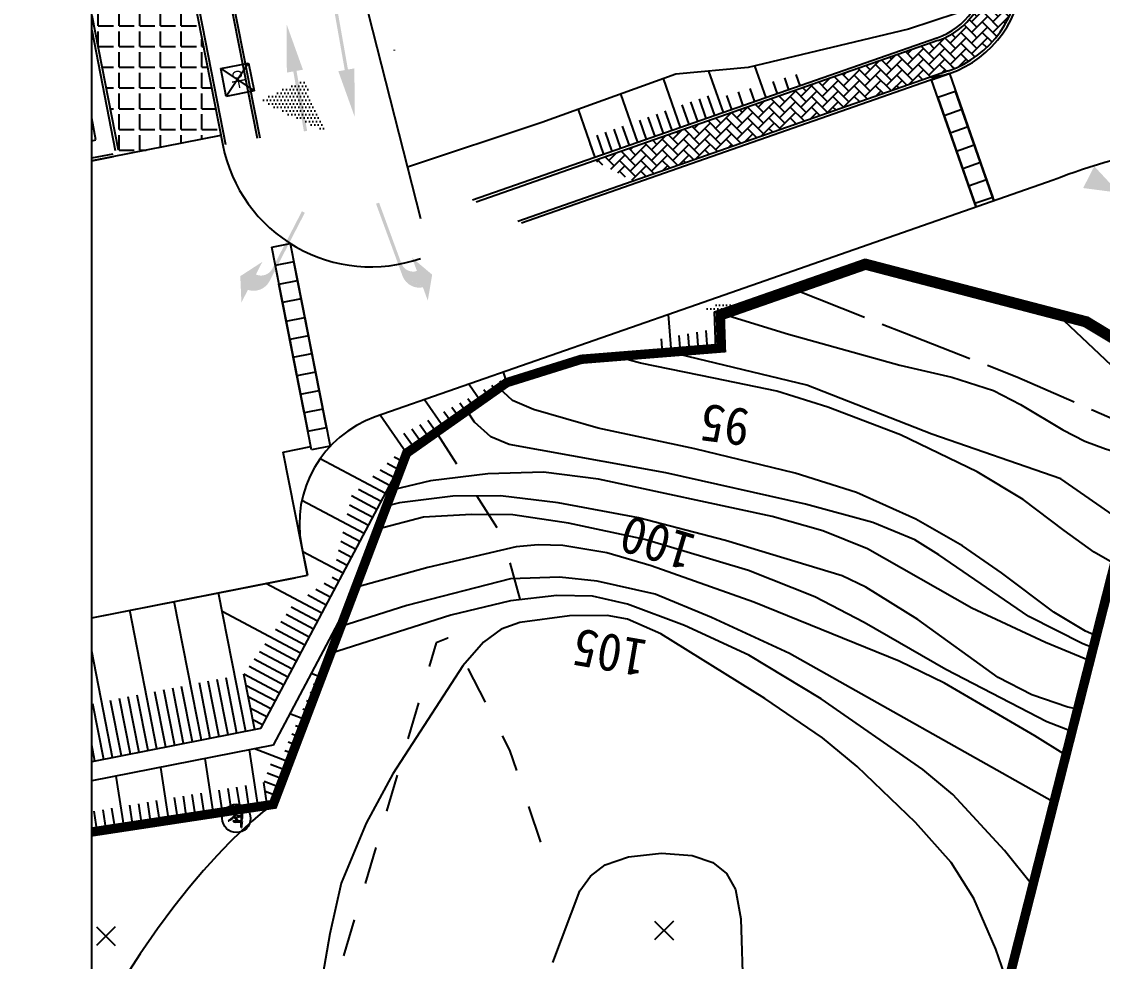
# Model space of a CAD drawing. Header units: inches. Extents: x 12 to 405, y 13 to 268.
# Drawn here: x 15.1 to 72.4, y 139.8 to 189.6 of the extents above; entities that cross this region are included whole.
import ezdxf
from ezdxf.enums import TextEntityAlignment as Align

# ---------------------------------------------------------------- set-up
doc = ezdxf.new("R2010")
doc.units = ezdxf.units.IN
doc.header["$MEASUREMENT"] = 0
for name, pattern in [('_DOTCENTER', [1.545, 1.03, -0.206, 0.103, -0.206]), ('AD0023', [6, 5, -1]), ('AZ071', [4, 2, -2]), ('CENTER', [2, 1.25, -0.25, 0.25, -0.25]), ('DZ001', [4, 3, -1]), ('H-DICHU00', [1.65, 1.1, -0.333333, -0.216667]), ('HIDDEN', [2, 1, -1]), ('PHANTOM2', [12.5, 10, -0.5, 0.5, -0.5, 0.5, -0.5])]:
    doc.linetypes.add(name, pattern=pattern)
for name, color, linetype in [('01-U형측구', 4, 'Continuous'), ('01-빗물받이', 7, 'Continuous'), ('3-노면표시', 7, 'Continuous'), ('_HAT', 6, 'Continuous'), ('AA-HAT', 9, 'Continuous'), ('AD0023', 1, 'AD0023'), ('AZ071', 7, 'AZ071'), ('AZ1201', 7, 'Continuous'), ('BA003', 5, 'Continuous'), ('CA0011', 7, 'Continuous'), ('CA002', 7, 'Continuous'), ('CAA001', 8, 'Continuous'), ('CAA002', 30, 'Continuous'), ('DZ001', 7, 'DZ001'), ('G', 3, 'Continuous'), ('SITE_20200109$0$AA-HACTH', 5, 'Continuous'), ('SITE_20200109$0$ELE7', 7, 'Continuous'), ('SITE_20200109$0$외형선_ISO_', 7, 'Continuous'), ('가구1', 5, 'Continuous'), ('계_우수', 5, 'Continuous'), ('계획법면', 4, 'Continuous'), ('사업부지', 7, 'Continuous'), ('상단', 10, 'Continuous')]:
    doc.layers.add(name, color=color, linetype=linetype)
doc.styles.add('HY견고딕', font='')
doc.styles.add('TEXT', font='txt.shx', dxfattribs={"width": 0.333333, "bigfont": 'KORsimple'})
doc.styles.get('HY견고딕').set_extended_font_data('DotumChe')
pattern_1 = [(0, (-176.62415, -16.31994), (0.09375019, 0.18750003), [0, -0.18750038])]

msp = doc.modelspace()

# ---------------------------------------------------------------- hatches: boundary and pattern name
at = {"linetype": 'Continuous'}
msp.add_hatch(color=8, dxfattribs=at).paths.add_polyline_path([(73.299, 180.524), (71.408, 180.77), (72, 181.925)])
at = {"layer": '3-노면표시', "linetype": 'Continuous'}
for points in [[(31.685, 190.208), (32.249, 187.026), (31.908, 186.966), (32.777, 184.542), (32.76, 187.117), (32.419, 187.057), (31.855, 190.238)], [(30.083, 183.774), (29.519, 186.955), (29.178, 186.895), (29.161, 189.47), (30.031, 187.046), (29.69, 186.986), (30.254, 183.804)]]:
    msp.add_hatch(color=8, dxfattribs=at).paths.add_polyline_path(points)
at = {"layer": '_HAT'}
h = msp.add_hatch(dxfattribs=at)
h.set_pattern_fill('AR-HBONE', color=8, scale=100, style=0)
h.set_pattern_definition([(44.99995, (-176.62415, -16.31994), (0, 0.5656855), [1.2000013, -0.4000004]), (135.00005, (-176.3413, -16.0371), (1e-16, 0.5656855), [1.2000013, -0.4000004])])
edge = h.paths.add_edge_path()
edge.add_line((45.491, 182.224), (63.706, 188.588))
edge.add_ellipse((62.404, 192.317), major_axis=(-3.95, 0.004), ratio=0.999998, start_angle=109.32073, end_angle=179.98352)
edge.add_line((66.354, 192.311), (66.355, 193.732))
edge.add_line((66.355, 193.732), (68.055, 193.73))
edge.add_line((68.055, 193.73), (68.054, 192.309))
edge.add_ellipse((62.404, 192.317), major_axis=(5.65, 0.005), ratio=0.999998, start_angle=289.20342, end_angle=359.86622, ccw=False)
edge.add_line((64.267, 186.983), (47.543, 181.14))
edge.add_line((47.543, 181.14), (45.491, 182.224))
h = msp.add_hatch(dxfattribs=at)
h.set_pattern_fill('DOTS', color=8, scale=3000, style=0)
h.set_pattern_definition(pattern_1)
h.paths.add_polyline_path([(31.243, 183.748), (27.701, 185.4), (30.097, 186.53), (30.327, 185.908)])
h = msp.add_hatch(color=8, dxfattribs=at)
edge = h.paths.add_edge_path()
edge.add_ellipse((36.21, 176.446), major_axis=(0.96, 0.001), ratio=0.999998, start_angle=201.60274, end_angle=281.02522, ccw=False)
edge.add_line((35.318, 176.092), (33.906, 179.938))
edge.add_line((33.906, 179.938), (34.068, 179.997))
edge.add_line((34.068, 179.997), (35.241, 176.802))
edge.add_ellipse((35.874, 177.004), major_axis=(-0.664, 0.001), ratio=0.999998, start_angle=17.72801, end_angle=107.73807)
edge.add_line((36.076, 176.371), (35.976, 176.642))
edge.add_line((35.976, 176.642), (35.817, 177.075))
edge.add_line((35.817, 177.075), (36.885, 176.176))
edge.add_line((36.885, 176.176), (36.652, 174.8))
edge.add_line((36.652, 174.8), (36.394, 175.504))
h = msp.add_hatch(color=8, dxfattribs=at)
edge = h.paths.add_edge_path()
edge.add_ellipse((27.813, 176.792), major_axis=(0.664, 0.002), ratio=0.999998, start_angle=245.03205, end_angle=335.04212)
edge.add_line((28.416, 176.514), (29.976, 179.539))
edge.add_line((29.976, 179.539), (30.13, 179.46))
edge.add_line((30.13, 179.46), (28.252, 175.819))
edge.add_ellipse((27.411, 176.281), major_axis=(-0.96, 0.001), ratio=0.999998, start_angle=71.87072, end_angle=151.29321, ccw=False)
edge.add_line((27.111, 175.369), (26.768, 174.703))
edge.add_line((26.768, 174.703), (26.708, 176.097))
edge.add_line((26.708, 176.097), (27.878, 176.856))
edge.add_line((27.878, 176.856), (27.667, 176.446))
edge.add_line((27.667, 176.446), (27.535, 176.19))
h = msp.add_hatch(dxfattribs=at)
h.set_pattern_fill('DOTS', color=8, scale=3000, style=0)
h.set_pattern_definition(pattern_1)
h.paths.add_polyline_path([(52.167, 173.992), (51.239, 174.425), (52.167, 174.648)])
h = msp.add_hatch(dxfattribs=at)
h.set_pattern_fill('DOTS', color=8, scale=3000, style=0)
h.set_pattern_definition(pattern_1)
h.paths.add_polyline_path([(52.167, 173.992), (52.167, 174.648), (52.355, 174.693), (53.274, 174.379)])
at = {"layer": 'SITE_20200109$0$AA-HACTH'}
h = msp.add_hatch(dxfattribs=at)
h.set_pattern_fill('ANGLE', color=8, scale=4000, style=0)
h.set_pattern_definition([(0, (-176.6241, -16.3199), (0, 1.1), [0.8000016, -0.3000006]), (90, (-176.6241, -16.3199), (-1.1000022, 1e-16), [0.8, -0.3])])
h.paths.add_polyline_path([(18.827, 209.347), (18.827, 189.916), (20.226, 182.794), (20.228, 182.786), (20.229, 182.779), (20.23, 182.772), (20.23, 182.764), (20.231, 182.757), (20.232, 182.75), (20.232, 182.742), (20.232, 182.735), (20.232, 182.728), (20.231, 182.72), (20.231, 182.713), (20.23, 182.706), (20.23, 182.698), (20.228, 182.691), (20.227, 182.684), (20.226, 182.676), (20.224, 182.669), (20.223, 182.662), (20.221, 182.655), (20.219, 182.648), (20.216, 182.641), (20.214, 182.634), (20.211, 182.627), (20.209, 182.62), (20.206, 182.613), (20.203, 182.607), (20.2, 182.6), (20.196, 182.594), (20.193, 182.587), (20.189, 182.581), (20.185, 182.575), (20.181, 182.568), (20.177, 182.562), (20.172, 182.556), (20.168, 182.551), (20.163, 182.545), (20.159, 182.539), (20.154, 182.534), (20.149, 182.528), (20.143, 182.523), (20.138, 182.518), (20.133, 182.513), (20.127, 182.508), (20.122, 182.503), (20.116, 182.499), (20.11, 182.494), (20.104, 182.49), (20.098, 182.486), (20.092, 182.482), (20.085, 182.478), (20.079, 182.474), (20.073, 182.471), (20.066, 182.467), (20.059, 182.464), (20.053, 182.461), (20.046, 182.458), (20.039, 182.456), (20.032, 182.453), (20.025, 182.451), (20.018, 182.448), (20.011, 182.446), (20.004, 182.445), (19.997, 182.443), (19.99, 182.441), (25.681, 183.56), (20.633, 209.247), (20.631, 209.257), (20.629, 209.267), (20.626, 209.277), (20.623, 209.287), (20.62, 209.296), (20.617, 209.306), (20.614, 209.315), (20.61, 209.325), (20.606, 209.334), (20.602, 209.344), (20.598, 209.353), (20.594, 209.362), (20.589, 209.371), (20.584, 209.38), (20.579, 209.389), (20.574, 209.397), (20.569, 209.406), (20.563, 209.414), (20.557, 209.422), (20.551, 209.431), (20.545, 209.439), (20.539, 209.446), (20.532, 209.454), (20.526, 209.462), (20.519, 209.469), (20.512, 209.477), (20.505, 209.484), (20.497, 209.491), (20.49, 209.497), (20.482, 209.504), (20.474, 209.51), (20.466, 209.517), (20.458, 209.523), (20.45, 209.529), (20.442, 209.534), (20.433, 209.54), (20.425, 209.545), (20.416, 209.55), (20.407, 209.555), (20.398, 209.56), (20.389, 209.565), (20.38, 209.569), (20.371, 209.573), (20.362, 209.577), (20.352, 209.581), (20.343, 209.584), (20.333, 209.588), (20.324, 209.591), (20.314, 209.594), (20.304, 209.596), (20.294, 209.599), (20.284, 209.601), (20.274, 209.603), (20.264, 209.605), (20.254, 209.606), (20.244, 209.607), (20.234, 209.609), (20.224, 209.609), (20.214, 209.61), (20.204, 209.61), (20.194, 209.611), (20.184, 209.611), (20.174, 209.61), (20.164, 209.61)])
h.paths.add_polyline_path([(15.139, 208.579), (15.134, 208.587), (15.129, 208.594), (15.13, 208.592), (15.132, 208.59), (15.133, 208.588), (15.135, 208.586), (15.136, 208.584), (15.137, 208.581)])
h.paths.add_polyline_path([(15.175, 208.498), (15.172, 208.506), (15.173, 208.504), (15.173, 208.501), (15.174, 208.499), (15.175, 208.496), (15.175, 208.494), (15.176, 208.492), (15.176, 208.489)])
h.paths.add_polyline_path([(15.169, 208.516), (15.166, 208.525), (15.167, 208.522), (15.167, 208.52), (15.168, 208.518), (15.169, 208.515), (15.17, 208.513), (15.171, 208.511), (15.171, 208.508)])
h.paths.add_polyline_path([(15.128, 208.596), (15.123, 208.603), (15.117, 208.609), (15.119, 208.607), (15.12, 208.605), (15.122, 208.604), (15.123, 208.602), (15.125, 208.6), (15.126, 208.598)])
h.paths.add_polyline_path([(15.148, 208.562), (15.144, 208.57), (15.14, 208.577), (15.141, 208.575), (15.142, 208.573), (15.144, 208.571), (15.145, 208.569), (15.146, 208.567), (15.147, 208.565)])
h.paths.add_polyline_path([(15.178, 208.483), (15.177, 208.487), (15.178, 208.485), (15.178, 208.482), (15.179, 208.48), (15.179, 208.477)])
h.paths.add_polyline_path([(15.162, 208.535), (15.158, 208.543), (15.159, 208.54), (15.16, 208.538), (15.161, 208.536), (15.162, 208.534), (15.163, 208.531), (15.164, 208.529), (15.165, 208.527)])
h.paths.add_polyline_path([(15.116, 208.611), (15.111, 208.617), (15.111, 208.617), (15.112, 208.615), (15.114, 208.613)])
h.paths.add_polyline_path([(15.154, 208.553), (15.15, 208.56), (15.151, 208.558), (15.152, 208.556), (15.153, 208.554), (15.154, 208.552), (15.155, 208.549), (15.156, 208.547), (15.157, 208.545)])
at = {"layer": '사업부지', "linetype": 'Continuous', "ltscale": 10}
h = msp.add_hatch(dxfattribs=at)
h.set_pattern_fill('AR-HBONE', color=8, scale=0.1, style=0)
h.set_pattern_definition([(45, (-274192.92697, -385499.39077), (0, 0.56568542495), [1.2, -0.4]), (135, (-274192.64412, -385499.10793), (0, 0.56568542495), [1.2, -0.4])])
edge = h.paths.add_edge_path()
edge.add_line((44.708, 25.281), (46.369, 25.281))
edge.add_line((46.369, 25.281), (48.551, 29.871))
edge.add_line((48.551, 29.871), (51.072, 35.174))
edge.add_line((51.072, 35.174), (51.724, 36.545))
edge.add_arc((1.148, 60.589), 56, 334.57307, 345.7319)
edge.add_line((55.421, 46.788), (66.649, 90.94))
edge.add_arc((148.058, 70.237), 84, 155.13639, 165.7319, ccw=False)
edge.add_line((71.844, 105.556), (74.805, 111.947))
edge.add_arc((-15.926, 153.993), 100, 335.13639, 344.7265)
edge.add_line((80.542, 127.65), (93.546, 175.271))
edge.add_arc((42.659, 189.167), 52.75, 344.7265, 345.45166)
edge.add_arc((87.91, 177.424), 6, 345.45166, 90.00003)
edge.add_line((87.91, 183.424), (82.909, 183.424))
edge.add_arc((84.409, 183.424), 1.5, 180.00003, 270.00003)
edge.add_line((84.409, 181.924), (87.91, 181.924))
edge.add_arc((87.91, 177.424), 4.5, 345.45166, 90.00003, ccw=False)
edge.add_arc((42.659, 189.167), 51.25, 344.7265, 345.45166, ccw=False)
edge.add_line((92.099, 175.666), (79.095, 128.045))
edge.add_arc((-15.926, 153.993), 98.5, 335.13639, 344.7265, ccw=False)
edge.add_line((73.444, 112.577), (70.483, 106.186))
edge.add_arc((148.058, 70.237), 85.5, 155.13639, 165.7319)
edge.add_line((65.195, 91.309), (53.967, 47.157))
edge.add_arc((1.148, 60.589), 54.5, 334.57307, 345.7319, ccw=False)
edge.add_line((50.369, 37.189), (49.717, 35.818))
edge.add_line((49.717, 35.818), (47.196, 30.515))
edge.add_line((47.196, 30.515), (44.708, 25.281))

# ---------------------------------------------------------------- linework, layer by layer
at = {"color": 8}
for p, q in [((18.827, 228.812, -109.407), (27.743, 183.437, -109.407)), ((18.827, 228.034, -109.407), (27.596, 183.408, -109.407)), ((20.634, 209.243, -109.407), (25.781, 183.052, -109.407)), ((20.781, 209.272, -109.407), (25.928, 183.081, -109.407)), ((28.594, 209.192, -109.407), (36.27, 179.161, -109.407)), ((25.681, 183.56, -109.407), (18.827, 182.213, -109.407)), ((50.901, 174.58, -109.407), (33.864, 168.628, -109.407)), ((29.956, 161.807, -109.407), (30.265, 160.231, -109.407)), ((18.827, 157.983, -109.407), (30.265, 160.231, -109.407))]:
    msp.add_line(p, q, dxfattribs=at)
at = {"color": 8, "linetype": 'Continuous', "ltscale": 10}
for p, q in [((63.657, 188.729, -109.407), (39.018, 180.121, -109.407)), ((63.706, 188.588, -109.407), (39.213, 180.03, -109.407)), ((64.267, 186.983, -109.407), (41.421, 179.001, -109.407)), ((64.317, 186.841, -109.407), (41.616, 178.91, -109.407)), ((69.813, 181.188, -109.407), (50.901, 174.58, -109.407))]:
    msp.add_line(p, q, dxfattribs=at)
at = {"color": 8, "linetype": 'Continuous'}
for p, q in [((51.86, 174.202, -109.407), (59.856, 176.996, -109.407)), ((52.167, 173.992, -109.407), (59.869, 176.683, -109.407)), ((59.856, 176.996, -109.407), (71.64, 173.916, -109.407)), ((59.869, 176.683, -109.407), (71.522, 173.637, -109.407)), ((51.925, 172.26, -109.407), (51.86, 174.202, -109.407)), ((52.224, 172.284, -109.407), (52.167, 173.992, -109.407)), ((71.64, 173.916, -109.407), (82.609, 167.308, -109.407)), ((71.522, 173.637, -109.407), (82.909, 166.777, -109.407)), ((44.793, 171.688, -109.407), (52.224, 172.284, -109.407)), ((40.842, 170.451, -109.407), (44.793, 171.688, -109.407)), ((35.53, 166.712, -109.407), (40.842, 170.451, -109.407)), ((35.53, 166.712, -109.407), (27.785, 152.103, -109.407)), ((28.456, 148.079, -109.407), (35.53, 166.712, -109.407)), ((32.675, 159.191, -109.407), (28.445, 151.213, -109.407)), ((27.785, 152.103, -109.407), (18.827, 150.343, -109.407)), ((28.445, 151.213, -109.407), (18.827, 149.323, -109.407)), ((18.827, 146.615, -109.407), (28.456, 148.079, -109.407))]:
    msp.add_line(p, q, dxfattribs=at)
msp.add_lwpolyline([(18.827, 268.011), (281.15, 268.011), (281.15, 25.281), (18.827, 25.281)], close=True)
msp.add_lwpolyline([(18.827, 268.011), (281.15, 268.011), (281.15, 25.281), (18.827, 25.281)], close=True)
at = {"color": 8, "linetype": 'Continuous', "ltscale": 10}
for centre, major_axis, start_param, end_param in [((62.404, 192.317, -109.407), (3.8, 0.006), -1.236216, -0.002918), ((62.404, 192.317, -109.407), (-3.95, 0.004), 1.908007, 3.141305), ((62.404, 192.317, -109.407), (5.65, 0.005), -1.235633, -0.002335), ((62.404, 192.317, -109.407), (-5.8, 0.004), 1.907692, 3.14099), ((82.018, 149.878, -109.407), (-33.605, 0.001), 4.689415, 5.0841)]:
    msp.add_ellipse(centre, major_axis=major_axis, ratio=0.999998, start_param=start_param, end_param=end_param, dxfattribs=at)
at = {"color": 8, "ltscale": 10}
msp.add_ellipse((33.631, 184.594, -109.407), major_axis=(8, 0.001), ratio=0.999998, start_param=3.335542, end_param=5.048426, dxfattribs=at)
at = {"color": 8}
msp.add_ellipse((35.843, 162.964, -109.407), major_axis=(-6, 0.001), ratio=0.999998, start_param=-1.234459, end_param=0.19425, dxfattribs=at)
at = {"layer": '01-U형측구', "color": 8, "linetype": 'H-DICHU00', "ltscale": 10}
for p, q in [((28.981, 166.768, -110.029), (30.452, 167.057, -110.029)), ((30.265, 160.231, -110.029), (28.981, 166.768, -110.029)), ((18.827, 157.983, -110.029), (30.265, 160.231, -110.029))]:
    msp.add_line(p, q, dxfattribs=at)
at = {"layer": '01-빗물받이', "color": 8, "linetype": 'Continuous'}
msp.add_line((63.336, 186.643, -109.407), (64.317, 186.836, -109.407), dxfattribs=at)
at = {"layer": '01-빗물받이', "color": 8, "ltscale": 2}
for p, q in [((63.372, 186.511, -110.029), (64.317, 186.841, -110.029)), ((65.731, 179.761, -110.029), (63.372, 186.511, -110.029)), ((64.317, 186.841, -110.029), (66.675, 180.091, -110.029)), ((64.646, 185.897, -109.407), (63.702, 185.567, -109.407)), ((66.675, 180.091, -109.407), (64.646, 185.897, -109.407)), ((63.702, 185.567, -109.407), (65.731, 179.761, -109.407)), ((64.032, 184.623, -109.407), (64.976, 184.953, -109.407)), ((65.731, 179.761, -109.407), (64.032, 184.623, -109.407)), ((64.976, 184.953, -109.407), (66.675, 180.091, -109.407)), ((65.306, 184.009, -109.407), (64.362, 183.679, -109.407)), ((66.675, 180.091, -109.407), (65.306, 184.009, -109.407)), ((64.362, 183.679, -109.407), (65.731, 179.761, -109.407)), ((64.692, 182.735, -109.407), (65.636, 183.065, -109.407)), ((65.636, 183.065, -109.407), (66.61, 180.278, -109.407)), ((65.665, 179.948, -109.407), (64.692, 182.735, -109.407)), ((65.966, 182.121, -109.407), (65.022, 181.791, -109.407)), ((65.022, 181.791, -109.407), (65.336, 180.892, -109.407)), ((66.28, 181.222, -109.407), (65.966, 182.121, -109.407)), ((65.336, 180.892, -109.407), (66.28, 181.222, -109.407)), ((66.61, 180.278, -109.407), (65.665, 179.948, -109.407)), ((28.373, 177.64, -110.029), (29.354, 177.833, -110.029)), ((29.354, 177.833, -110.029), (31.466, 167.087, -110.029)), ((30.485, 166.894, -110.029), (28.373, 177.64, -110.029)), ((29.547, 176.852, -109.407), (28.566, 176.659, -109.407)), ((28.566, 176.659, -109.407), (30.292, 167.875, -109.407)), ((31.273, 168.068, -109.407), (29.547, 176.852, -109.407)), ((28.758, 175.678, -109.407), (29.74, 175.871, -109.407)), ((30.099, 168.856, -109.407), (28.758, 175.678, -109.407)), ((29.74, 175.871, -109.407), (31.08, 169.049, -109.407)), ((29.932, 174.89, -109.407), (28.951, 174.697, -109.407)), ((30.887, 170.031, -109.407), (29.932, 174.89, -109.407)), ((28.951, 174.697, -109.407), (29.906, 169.838, -109.407)), ((29.144, 173.716, -109.407), (30.125, 173.908, -109.407)), ((29.713, 170.819, -109.407), (29.144, 173.716, -109.407)), ((30.125, 173.908, -109.407), (30.694, 171.012, -109.407)), ((30.318, 172.927, -109.407), (29.337, 172.734, -109.407)), ((29.337, 172.734, -109.407), (29.52, 171.8, -109.407)), ((30.502, 171.993, -109.407), (30.318, 172.927, -109.407)), ((29.52, 171.8, -109.407), (30.502, 171.993, -109.407)), ((30.694, 171.012, -109.407), (29.713, 170.819, -109.407)), ((29.906, 169.838, -109.407), (30.887, 170.031, -109.407)), ((31.08, 169.049, -109.407), (30.099, 168.856, -109.407)), ((30.292, 167.875, -109.407), (31.273, 168.068, -109.407)), ((31.466, 167.087, -110.029), (30.485, 166.894, -110.029))]:
    msp.add_line(p, q, dxfattribs=at)
at = {"layer": 'AA-HAT', "color": 8}
for p, q in [((19.051, 183.327, -109.407), (18.827, 184.47, -109.407)), ((18.827, 183.283, -109.407), (19.051, 183.327, -109.407))]:
    msp.add_line(p, q, dxfattribs=at)
at = {"layer": 'AD0023', "color": 8, "elevation": -23.504, "flags": 128}
msp.add_lwpolyline([(76.462, 167.078), (73.194, 168.421), (67.898, 170.746), (61.94, 173.066), (56.115, 175.371)], dxfattribs=at)
at = {"layer": 'AZ071', "color": 8, "flags": 128}
for points, elevation in [([(41.557, 158.97), (40.629, 162.295), (37.183, 167.699), (36.645, 167.497)], -23.504), ([(42.652, 146.082), (40.999, 150.956), (38.073, 156.715), (37.714, 156.905), (37.089, 156.652), (35.305, 150.559), (28.657, 128.152), (21.203, 94.1), (18.827, 87.684)], 106.097)]:
    msp.add_lwpolyline(points, dxfattribs=dict(at, elevation=elevation))
at = {"layer": 'AZ1201', "color": 8}
for p, q in [((26.134, 147.65, 106.097), (26.121, 147.646, 106.097)), ((26.121, 147.646, 106.097), (26.124, 147.63, 106.097)), ((26.124, 147.63, 106.097), (26.134, 147.623, 106.097)), ((26.194, 147.636, 106.097), (26.134, 147.65, 106.097)), ((26.134, 147.623, 106.097), (26.214, 147.59, 106.097)), ((26.177, 147.256, 106.097), (26.314, 147.353, 106.097)), ((26.307, 147.396, 106.097), (26.181, 147.29, 106.097)), ((26.297, 147.636, 106.097), (26.194, 147.636, 106.097)), ((26.214, 147.59, 106.097), (26.314, 147.606, 106.097)), ((26.444, 147.64, 106.097), (26.297, 147.636, 106.097)), ((26.384, 147.476, 106.097), (26.307, 147.396, 106.097)), ((26.314, 147.606, 106.097), (26.464, 147.61, 106.097)), ((26.314, 147.353, 106.097), (26.374, 147.406, 106.097)), ((26.374, 147.406, 106.097), (26.384, 147.406, 106.097)), ((26.464, 147.603, 106.097), (26.384, 147.476, 106.097)), ((26.384, 147.406, 106.097), (26.404, 147.386, 106.097)), ((26.401, 147.43, 106.097), (26.481, 147.516, 106.097)), ((26.401, 147.42, 106.097), (26.401, 147.43, 106.097)), ((26.441, 147.383, 106.097), (26.401, 147.42, 106.097)), ((26.404, 147.386, 106.097), (26.531, 147.243, 106.097)), ((26.514, 147.343, 106.097), (26.441, 147.383, 106.097)), ((26.467, 147.643, 106.097), (26.444, 147.64, 106.097)), ((26.464, 147.61, 106.097), (26.464, 147.603, 106.097)), ((26.477, 147.653, 106.097), (26.467, 147.643, 106.097)), ((26.497, 147.653, 106.097), (26.477, 147.653, 106.097)), ((26.481, 147.516, 106.097), (26.524, 147.593, 106.097)), ((26.537, 147.636, 106.097), (26.497, 147.653, 106.097)), ((26.541, 147.316, 106.097), (26.514, 147.343, 106.097)), ((26.754, 147.463, 106.097), (26.521, 147.463, 106.097)), ((26.521, 147.463, 106.097), (26.521, 147.45, 106.097)), ((26.521, 147.45, 106.097), (26.587, 147.413, 106.097)), ((26.524, 147.593, 106.097), (26.554, 147.616, 106.097)), ((26.554, 147.626, 106.097), (26.537, 147.636, 106.097)), ((26.564, 147.273, 106.097), (26.541, 147.316, 106.097)), ((26.554, 147.616, 106.097), (26.554, 147.626, 106.097)), ((26.587, 147.413, 106.097), (26.617, 147.413, 106.097)), ((26.617, 147.413, 106.097), (26.654, 147.426, 106.097)), ((26.644, 147.793, 106.097), (26.637, 147.78, 106.097)), ((26.637, 147.78, 106.097), (26.711, 147.743, 106.097)), ((26.661, 147.796, 106.097), (26.644, 147.793, 106.097)), ((26.654, 147.426, 106.097), (26.754, 147.433, 106.097)), ((26.791, 147.77, 106.097), (26.661, 147.796, 106.097)), ((26.711, 147.743, 106.097), (26.751, 147.706, 106.097)), ((26.751, 147.706, 106.097), (26.754, 147.463, 106.097)), ((26.754, 147.433, 106.097), (26.754, 147.28, 106.097)), ((26.827, 147.746, 106.097), (26.791, 147.77, 106.097)), ((26.811, 147.306, 106.097), (26.817, 147.363, 106.097)), ((26.817, 147.593, 106.097), (26.827, 147.746, 106.097)), ((26.817, 147.363, 106.097), (26.817, 147.593, 106.097)), ((26.067, 147.216, 106.097), (26.061, 147.203, 106.097)), ((26.061, 147.203, 106.097), (26.094, 147.21, 106.097)), ((26.181, 147.29, 106.097), (26.067, 147.216, 106.097)), ((26.094, 147.21, 106.097), (26.177, 147.256, 106.097)), ((26.321, 147.196, 106.097), (26.317, 147.183, 106.097)), ((26.317, 147.183, 106.097), (26.367, 147.153, 106.097)), ((26.397, 147.186, 106.097), (26.321, 147.196, 106.097)), ((26.367, 147.153, 106.097), (26.437, 147.13, 106.097)), ((26.574, 147.186, 106.097), (26.397, 147.186, 106.097)), ((26.437, 147.13, 106.097), (26.507, 147.15, 106.097)), ((26.507, 147.15, 106.097), (26.744, 147.163, 106.097)), ((26.531, 147.243, 106.097), (26.554, 147.243, 106.097)), ((26.554, 147.243, 106.097), (26.561, 147.25, 106.097)), ((26.561, 147.25, 106.097), (26.564, 147.273, 106.097)), ((26.687, 147.19, 106.097), (26.574, 147.186, 106.097)), ((26.734, 147.2, 106.097), (26.687, 147.19, 106.097)), ((26.801, 147.2, 106.097), (26.734, 147.2, 106.097)), ((26.744, 147.163, 106.097), (26.744, 146.913, 106.097)), ((26.744, 146.913, 106.097), (26.751, 146.863, 106.097)), ((26.751, 146.863, 106.097), (26.757, 146.85, 106.097)), ((26.754, 147.28, 106.097), (26.764, 147.24, 106.097)), ((26.757, 146.85, 106.097), (26.774, 146.846, 106.097)), ((26.764, 147.24, 106.097), (26.781, 147.24, 106.097)), ((26.774, 146.846, 106.097), (26.794, 146.9, 106.097)), ((26.781, 147.24, 106.097), (26.811, 147.306, 106.097)), ((26.794, 146.9, 106.097), (26.811, 147.143, 106.097)), ((26.824, 147.186, 106.097), (26.801, 147.2, 106.097)), ((26.811, 147.143, 106.097), (26.824, 147.186, 106.097))]:
    msp.add_line(p, q, dxfattribs=at)
msp.add_circle((26.505, 147.335, 106.097), 0.75, dxfattribs=at)
at = {"layer": 'BA003', "color": 8, "elevation": -23.504, "flags": 128}
msp.add_lwpolyline([(73.617, 162.971), (73.412, 163.139), (70.232, 165.339), (63.376, 167.721), (56.751, 170.309), (49.481, 172.064)], dxfattribs=at)
at = {"layer": 'CA002', "color": 8}
for points, elevation in [([(19.08, 141.594), (20.08, 140.594)], 209.264), ([(20.08, 141.594), (19.08, 140.594)], 209.264), ([(48.679, 141.889), (49.679, 140.889)], -23.504), ([(49.679, 141.889), (48.679, 140.889)], -23.504)]:
    msp.add_lwpolyline(points, dxfattribs=dict(at, elevation=elevation))
at = {"layer": 'CAA001', "color": 8, "elevation": -23.504, "flags": 128}
msp.add_lwpolyline([(70.814, 151.948), (69.483, 152.464), (64.132, 155.237), (59.798, 157.731), (57.174, 159.086), (53.66, 160.48), (48.166, 162.125), (44.122, 162.989), (41.165, 163.435), (38.962, 163.463), (36.416, 163.323), (33.999, 162.68)], dxfattribs=at)
at = {"layer": 'CAA002', "color": 8, "flags": 128}
for points, elevation in [([(62.042, 176.115), (60.483, 176.368), (59.742, 176.639)], -23.504), ([(52.383, 174.067), (55.79, 173.019), (61.679, 171.369), (64.444, 170.737), (66.647, 170.034), (68.077, 169.284), (70.325, 167.952), (71.496, 167.346), (72.595, 166.938), (74.402, 166.383), (74.48, 166.362)], -23.504), ([(82.909, 166.699), (82.162, 166.815), (79.776, 167.543), (77.144, 168.597), (74.95, 169.79), (73.214, 171.077), (70.095, 174.01)], -23.504), ([(73.073, 160.833), (71.984, 161.455), (70.397, 162.615), (68.23, 164.253), (65.789, 165.72), (61.722, 167.688), (57.865, 169.155), (55.168, 169.991), (51.816, 170.692), (47.938, 171.478), (46.637, 171.836)], -23.504), ([(72.105, 157.025), (71.538, 157.271), (69.852, 158.278), (67.085, 160.367), (65.009, 161.792), (62.533, 163.217), (59.396, 164.62), (56.129, 165.651), (50.816, 166.933), (45.692, 168.037), (42.258, 169.03), (41.148, 169.495), (40.431, 170.162)], -23.504), ([(71.942, 156.383), (71.392, 156.598), (68.532, 158.049), (63.747, 161.314), (62.485, 162.118), (60.257, 163.034), (56.684, 164.008), (49.27, 165.669), (40.959, 167.169), (39.993, 167.569), (39.137, 168.347), (38.731, 168.965)], -23.504), ([(71.768, 155.701), (69.417, 156.664), (65.511, 158.491), (59.963, 161.632), (57.594, 162.598), (54.916, 163.341), (45.703, 165.338), (42.793, 165.707), (39.843, 165.608), (36.799, 165.235), (34.793, 164.772)], -23.504), ([(71.115, 153.133), (70.598, 153.229), (68.694, 153.897), (66.91, 154.819), (62.645, 157.881), (59.888, 159.6), (58.636, 160.2), (52.434, 162.077), (47.818, 163.276), (43.574, 164.08), (40.514, 164.443), (37.976, 164.424), (35.156, 164.071), (34.463, 163.903)], -23.504), ([(70.495, 150.693), (68.852, 151.722), (64.059, 154.517), (61.655, 155.675), (53.939, 158.801), (48.503, 160.739), (46.154, 161.427), (43.805, 161.812), (42.509, 161.852), (41.336, 161.742), (36.655, 160.647), (32.822, 159.58)], -23.504), ([(69.857, 148.184), (69.779, 148.238), (55.841, 156.085), (51.705, 157.986), (48.716, 159.223), (45.636, 159.918), (43.644, 160.129), (41.047, 160.038), (35.544, 158.629), (32.039, 157.518)], -23.504), ([(68.733, 143.764), (67.229, 145.642), (64.503, 148.611), (62.906, 149.924), (57.509, 153.675), (53.682, 155.989), (50.274, 157.571), (47.25, 158.694), (45.386, 159.117), (43.492, 159.154), (41.045, 158.873), (37.869, 158.114), (31.495, 156.084)], -23.504), ([(67.409, 138.558), (66.779, 140.402), (65.604, 143.09), (64.408, 144.994), (62.515, 147.114), (59.424, 150.089), (57.587, 151.616), (54.523, 153.703), (49.01, 157.133), (47.24, 157.907), (46.166, 158.1), (44.175, 158.081), (41.534, 157.734), (40.544, 157.37), (39.599, 156.679), (38.502, 155.429), (34.799, 149.698), (33.377, 147.08), (32.061, 143.903), (31.454, 141.22), (30.392, 135.093)], 210.097), ([(43.289, 139.691), (44.717, 143.489), (45.275, 144.276), (46.059, 144.873), (47.289, 145.302), (49.043, 145.5), (50.676, 145.362), (51.773, 144.991), (52.502, 144.406), (52.973, 143.565), (53.246, 142.01), (53.379, 138.019)], 215.097)]:
    msp.add_lwpolyline(points, dxfattribs=dict(at, elevation=elevation))
at = {"layer": 'DZ001', "color": 8, "elevation": -23.504, "flags": 128}
msp.add_lwpolyline([(37.131, 167.839), (37.183, 167.699)], dxfattribs=at)
at = {"layer": 'G', "color": 8, "linetype": 'HIDDEN'}
for p, q in [((52.014, 174.097, -109.407), (59.863, 176.839, -109.407)), ((59.863, 176.839, -109.407), (71.581, 173.776, -109.407)), ((52.074, 172.279, -109.407), (52.014, 174.097, -109.407)), ((71.581, 173.776, -109.407), (82.759, 167.042, -109.407))]:
    msp.add_line(p, q, dxfattribs=at)
at = {"layer": 'SITE_20200109$0$ELE7', "color": 8}
for p, q in [((18.827, 189.916, -109.407), (20.226, 182.794, -109.407)), ((18.827, 189.138, -109.407), (20.079, 182.765, -109.407)), ((18.827, 182.366, -109.407), (19.961, 182.588, -109.407)), ((18.827, 182.213, -109.407), (19.99, 182.441, -109.407))]:
    msp.add_line(p, q, dxfattribs=at)
at = {"layer": 'SITE_20200109$0$외형선_ISO_', "color": 8}
for p, q in [((28.456, 148.079, -109.407), (27.909, 147.688, -109.407)), ((27.909, 147.688, -109.407), (27.355, 147.211, -109.407)), ((27.355, 147.211, -109.407), (26.767, 146.671, -109.407)), ((26.767, 146.671, -109.407), (26.142, 146.059, -109.407)), ((26.142, 146.059, -109.407), (25.474, 145.364, -109.407)), ((25.474, 145.364, -109.407), (24.762, 144.573, -109.407)), ((24.762, 144.573, -109.407), (24.002, 143.67, -109.407)), ((24.002, 143.67, -109.407), (23.191, 142.643, -109.407)), ((23.191, 142.643, -109.407), (22.325, 141.474, -109.407)), ((22.325, 141.474, -109.407), (21.402, 140.15, -109.407)), ((21.402, 140.15, -109.407), (20.419, 138.655, -109.407))]:
    msp.add_line(p, q, dxfattribs=at)
at = {"layer": '가구1', "color": 8, "linetype": 'CENTER', "ltscale": 3, "const_width": 0.5, "elevation": -109.407, "flags": 128}
msp.add_lwpolyline([(281.15, 34.498), (264.019, 30.086), (260.262, 28.532), (253.532, 35.292), (214.557, 31.324), (197.797, 41.115), (191.082, 48.602), (184.189, 53.988), (177.04, 57.095), (165.845, 59.608), (158.423, 62.601), (155.206, 63.857), (152.285, 65.028), (150.615, 74.87), (143.591, 81.933), (135.49, 88.424), (125.285, 99.136), (121.297, 106.338), (119.489, 109.603), (106.016, 123.766), (103.148, 131.073), (102.651, 143.586), (105.71, 155.461), (112.539, 166.198), (116.373, 173.53), (117.933, 181.379), (116.184, 187.172), (116.183, 194.039), (116.184, 224.678), (116.911, 225.947), (99.903, 230.315), (83.994, 234.483), (82.909, 235.208), (82.909, 166.775), (74.683, 167.162), (43.677, 45.237), (42.688, 43.156), (34.19, 25.281)], dxfattribs=at)
at = {"layer": '계_우수', "color": 8, "linetype": 'Continuous'}
for p, q in [((25.677, 187.106, -110.237), (27.148, 187.395, -110.237)), ((25.966, 185.634, -110.237), (25.677, 187.106, -110.237)), ((25.677, 187.106, -110.237), (27.438, 185.924, -110.237)), ((27.148, 187.395, -110.237), (25.966, 185.634, -110.237)), ((27.148, 187.395, -110.237), (27.438, 185.924, -110.237)), ((27.438, 185.924, -110.237), (25.966, 185.634, -110.237))]:
    msp.add_line(p, q, dxfattribs=at)
at = {"layer": '계획법면', "color": 8}
for p, q in [((52.328, 184.771, -109.407), (51.558, 186.974, -109.407)), ((54.593, 185.563, -109.407), (54.002, 187.254, -109.407)), ((50.062, 183.979, -109.407), (49.155, 186.576, -109.407)), ((55.197, 185.774, -109.407), (54.97, 186.425, -109.407)), ((55.802, 185.985, -109.407), (55.583, 186.611, -109.407)), ((56.406, 186.196, -109.407), (56.196, 186.798, -109.407)), ((47.796, 183.188, -109.407), (46.898, 185.76, -109.407)), ((53.385, 185.14, -109.407), (53.131, 185.867, -109.407)), ((53.989, 185.352, -109.407), (53.744, 186.053, -109.407)), ((50.515, 184.138, -109.407), (50.151, 185.178, -109.407)), ((50.968, 184.296, -109.407), (50.604, 185.339, -109.407)), ((51.421, 184.454, -109.407), (51.056, 185.499, -109.407)), ((51.874, 184.613, -109.407), (51.509, 185.659, -109.407)), ((52.781, 184.929, -109.407), (52.518, 185.681, -109.407)), ((45.531, 182.396, -109.407), (44.641, 184.944, -109.407)), ((49.156, 183.663, -109.407), (48.794, 184.698, -109.407)), ((49.609, 183.821, -109.407), (49.247, 184.858, -109.407)), ((47.343, 183.029, -109.407), (46.984, 184.056, -109.407)), ((48.249, 183.346, -109.407), (47.889, 184.377, -109.407)), ((48.702, 183.504, -109.407), (48.342, 184.537, -109.407)), ((45.984, 182.555, -109.407), (45.627, 183.575, -109.407)), ((46.437, 182.713, -109.407), (46.079, 183.736, -109.407)), ((46.89, 182.871, -109.407), (46.532, 183.896, -109.407)), ((45.531, 182.396, -109.407), (45.272, 183.135, -109.407)), ((49.579, 172.072, -109.407), (49.419, 174.062, -109.407)), ((51.014, 172.187, -109.407), (50.938, 173.134, -109.407)), ((51.493, 172.226, -109.407), (51.413, 173.222, -109.407)), ((49.1, 172.034, -109.407), (49.04, 172.78, -109.407)), ((50.057, 172.11, -109.407), (49.989, 172.957, -109.407)), ((50.536, 172.149, -109.407), (50.464, 173.045, -109.407)), ((40.839, 170.45, -109.407), (40.665, 171.004, -109.407)), ((39.455, 169.475, -109.407), (38.83, 170.363, -109.407)), ((40.24, 170.028, -109.407), (40.053, 170.294, -109.407)), ((40.633, 170.304, -109.407), (40.477, 170.525, -109.407)), ((39.848, 169.752, -109.407), (39.629, 170.062, -109.407)), ((37.493, 168.094, -109.407), (36.475, 169.54, -109.407)), ((38.278, 168.646, -109.407), (37.934, 169.135, -109.407)), ((38.67, 168.923, -109.407), (38.358, 169.367, -109.407)), ((39.063, 169.199, -109.407), (38.782, 169.599, -109.407)), ((35.531, 166.712, -109.407), (34.119, 168.717, -109.407)), ((37.886, 168.37, -109.407), (37.51, 168.904, -109.407)), ((36.316, 167.265, -109.407), (35.814, 167.977, -109.407)), ((36.708, 167.541, -109.407), (36.238, 168.209, -109.407)), ((37.101, 167.817, -109.407), (36.662, 168.441, -109.407)), ((35.923, 166.988, -109.407), (35.39, 167.746, -109.407)), ((30.943, 166.426, -109.407), (34.405, 164.59, -109.407)), ((34.875, 166.515, -109.407), (35.305, 166.287, -109.407)), ((34.118, 165.829, -109.407), (34.855, 165.439, -109.407)), ((34.497, 166.172, -109.407), (35.08, 165.863, -109.407)), ((33.74, 165.486, -109.407), (34.63, 165.014, -109.407)), ((32.984, 164.801, -109.407), (34.181, 164.166, -109.407)), ((29.976, 164.222, -109.407), (33.281, 162.47, -109.407)), ((32.492, 163.975, -109.407), (33.731, 163.318, -109.407)), ((32.606, 164.458, -109.407), (33.956, 163.742, -109.407)), ((32.379, 163.492, -109.407), (33.506, 162.894, -109.407)), ((32.152, 162.526, -109.407), (33.056, 162.046, -109.407)), ((32.038, 162.042, -109.407), (32.831, 161.622, -109.407)), ((32.157, 160.35, -109.407), (30.019, 161.483, -109.407)), ((31.811, 161.076, -109.407), (32.382, 160.774, -109.407)), ((31.924, 161.559, -109.407), (32.607, 161.198, -109.407)), ((31.932, 159.925, -109.407), (31.584, 160.11, -109.407)), ((31.033, 158.229, -109.407), (28.071, 159.8, -109.407)), ((31.482, 159.077, -109.407), (30.716, 159.484, -109.407)), ((31.707, 159.501, -109.407), (31.15, 159.797, -109.407)), ((24.645, 151.486, -109.407), (23.2, 158.842, -109.407)), ((27, 151.948, -109.407), (25.555, 159.305, -109.407)), ((31.258, 158.653, -109.407), (30.282, 159.171, -109.407)), ((32.545, 158.85, -109.407), (32.528, 158.856, -109.407)), ((22.29, 151.023, -109.407), (20.845, 158.38, -109.407)), ((29.909, 156.109, -109.407), (25.749, 158.314, -109.407)), ((30.808, 157.805, -109.407), (29.414, 158.544, -109.407)), ((32.375, 158.401, -109.407), (32.335, 158.416, -109.407)), ((30.358, 156.957, -109.407), (28.853, 157.755, -109.407)), ((30.583, 157.381, -109.407), (29.134, 158.149, -109.407)), ((32.204, 157.952, -109.407), (32.142, 157.976, -109.407)), ((30.133, 156.533, -109.407), (28.573, 157.36, -109.407)), ((31.864, 157.055, -109.407), (31.596, 157.157, -109.407)), ((32.034, 157.504, -109.407), (31.949, 157.536, -109.407)), ((29.684, 155.685, -109.407), (28.012, 156.571, -109.407)), ((31.693, 156.606, -109.407), (31.564, 156.655, -109.407)), ((19.935, 150.56, -109.407), (18.827, 156.201, -109.407)), ((29.459, 155.261, -109.407), (27.732, 156.176, -109.407)), ((31.523, 156.157, -109.407), (31.371, 156.215, -109.407)), ((29.009, 154.412, -109.407), (27.171, 155.387, -109.407)), ((29.234, 154.836, -109.407), (27.452, 155.781, -109.407)), ((31.182, 155.26, -109.407), (30.985, 155.335, -109.407)), ((31.353, 155.709, -109.407), (31.178, 155.775, -109.407)), ((26.529, 151.856, -109.407), (25.951, 154.799, -109.407)), ((27.471, 152.041, -109.407), (26.891, 154.992, -109.407)), ((28.784, 153.988, -109.407), (26.891, 154.992, -109.407)), ((31.012, 154.811, -109.407), (30.463, 155.02, -109.407)), ((23.703, 151.301, -109.407), (23.125, 154.243, -109.407)), ((24.174, 151.393, -109.407), (23.596, 154.336, -109.407)), ((25.116, 151.578, -109.407), (24.538, 154.521, -109.407)), ((25.587, 151.671, -109.407), (25.009, 154.613, -109.407)), ((26.058, 151.763, -109.407), (25.48, 154.706, -109.407)), ((28.559, 153.564, -109.407), (27.01, 154.386, -109.407)), ((30.841, 154.363, -109.407), (30.599, 154.454, -109.407)), ((20.877, 150.745, -109.407), (20.299, 153.688, -109.407)), ((21.348, 150.838, -109.407), (20.77, 153.781, -109.407)), ((21.819, 150.93, -109.407), (21.241, 153.873, -109.407)), ((22.761, 151.116, -109.407), (22.183, 154.058, -109.407)), ((23.232, 151.208, -109.407), (22.654, 154.151, -109.407)), ((28.335, 153.14, -109.407), (27.129, 153.779, -109.407)), ((30.671, 153.914, -109.407), (30.407, 154.014, -109.407)), ((19.464, 150.468, -109.407), (18.886, 153.41, -109.407)), ((20.406, 150.653, -109.407), (19.828, 153.595, -109.407)), ((28.11, 152.716, -109.407), (27.249, 153.173, -109.407)), ((30.33, 153.016, -109.407), (30.021, 153.134, -109.407)), ((30.501, 153.465, -109.407), (30.214, 153.574, -109.407)), ((27.885, 152.292, -109.407), (27.368, 152.566, -109.407)), ((30.16, 152.568, -109.407), (29.33, 152.883, -109.407)), ((29.989, 152.119, -109.407), (29.635, 152.253, -109.407)), ((29.649, 151.221, -109.407), (29.249, 151.373, -109.407)), ((29.819, 151.67, -109.407), (29.442, 151.813, -109.407)), ((18.993, 150.375, -109.407), (18.827, 151.222, -109.407)), ((27.66, 147.958, -109.407), (27.203, 150.969, -109.407)), ((29.308, 150.324, -109.407), (27.47, 151.022, -109.407)), ((29.478, 150.773, -109.407), (29.079, 150.924, -109.407)), ((25.288, 147.598, -109.407), (24.845, 150.506, -109.407)), ((29.138, 149.875, -109.407), (28.308, 150.19, -109.407)), ((22.915, 147.237, -109.407), (22.488, 150.043, -109.407)), ((28.967, 149.426, -109.407), (28.137, 149.741, -109.407)), ((20.542, 146.876, -109.407), (20.131, 149.58, -109.407)), ((27.186, 147.886, -109.407), (27.004, 149.082, -109.407)), ((28.135, 148.031, -109.407), (27.951, 149.243, -109.407)), ((28.797, 148.978, -109.407), (27.967, 149.293, -109.407)), ((23.864, 147.381, -109.407), (23.691, 148.52, -109.407)), ((24.338, 147.453, -109.407), (24.164, 148.6, -109.407)), ((24.813, 147.526, -109.407), (24.637, 148.681, -109.407)), ((25.762, 147.67, -109.407), (25.584, 148.841, -109.407)), ((26.237, 147.742, -109.407), (26.057, 148.922, -109.407)), ((26.711, 147.814, -109.407), (26.531, 149.002, -109.407)), ((28.626, 148.529, -109.407), (28.024, 148.757, -109.407)), ((21.017, 146.948, -109.407), (20.851, 148.038, -109.407)), ((21.491, 147.021, -109.407), (21.324, 148.118, -109.407)), ((21.966, 147.093, -109.407), (21.798, 148.199, -109.407)), ((22.44, 147.165, -109.407), (22.271, 148.279, -109.407)), ((23.389, 147.309, -109.407), (23.218, 148.44, -109.407)), ((19.118, 146.66, -109.407), (18.958, 147.717, -109.407)), ((19.593, 146.732, -109.407), (19.431, 147.797, -109.407)), ((20.068, 146.804, -109.407), (19.904, 147.877, -109.407))]:
    msp.add_line(p, q, dxfattribs=at)
at = {"layer": '사업부지', "color": 8, "linetype": 'PHANTOM2', "ltscale": 10, "elevation": -109.407, "flags": 128}
for points, const_width in [([(18.827, 146.616), (28.455, 148.079), (35.53, 166.711), (40.841, 170.451), (44.793, 171.688), (52.223, 172.284), (52.167, 173.992), (59.869, 176.683), (71.522, 173.637), (82.909, 166.777), (82.909, 235.21)], 0.5), ([(281.15, 34.498), (264.019, 30.086), (260.262, 28.532), (253.532, 35.292), (214.557, 31.324), (197.797, 41.115), (191.082, 48.602), (184.189, 53.988), (177.04, 57.095), (165.845, 59.608), (158.423, 62.601), (155.206, 63.857), (152.285, 65.028), (150.615, 74.87), (143.591, 81.933), (135.49, 88.424), (125.285, 99.136), (121.297, 106.338), (119.489, 109.603), (106.016, 123.766), (103.148, 131.073), (102.651, 143.586), (105.71, 155.461), (112.539, 166.198), (116.373, 173.53), (117.933, 181.379), (116.184, 187.172), (116.183, 194.039), (116.184, 224.678), (116.911, 225.947), (99.903, 230.315), (83.994, 234.483), (82.909, 235.208), (82.909, 166.775), (74.683, 167.162), (43.677, 45.237), (42.688, 43.156), (34.19, 25.281)], 0.3)]:
    msp.add_lwpolyline(points, dxfattribs=dict(at, const_width=const_width))
at = {"layer": '상단', "color": 8, "linetype": 'Continuous'}
for p, q in [((64.729, 190.05, -109.407), (62.15, 189.19, -109.407)), ((62.15, 189.19, -109.407), (53.64, 187.168, -109.407)), ((53.64, 187.168, -109.407), (49.8, 186.81, -109.407)), ((49.8, 186.81, -109.407), (42.699, 184.241, -109.407)), ((42.699, 184.241, -109.407), (35.575, 181.883, -109.407))]:
    msp.add_line(p, q, dxfattribs=at)
at = {"layer": '상단', "color": 8}
msp.add_line((34.892, 188.065, -14.703), (34.882, 188.097, -14.703), dxfattribs=at)
at = {"layer": '상단', "color": 8, "linetype": '_DOTCENTER'}
msp.add_line((59.869, 176.683, -109.407), (52.167, 173.992, -109.407), dxfattribs=at)

# ---------------------------------------------------------------- texts
at = {"layer": 'CA0011', "color": 253, "style": 'HY견고딕'}
for s, rotation, p in [('95', 172.74662, (51.245, 169.341, 106.097)), ('100', 163.33354, (47.248, 163.444, 106.097)), ('105', 170.17428, (44.553, 157.428, 106.097))]:
    msp.add_text(s, height=2, rotation=rotation, dxfattribs=at).set_placement(p, align=Align.RIGHT)
at = {"layer": '계_우수', "color": 8, "linetype": 'Continuous', "style": 'TEXT', "oblique": 359.99999, "width": 0.999999}
msp.add_text('우', height=0.889, rotation=10.84617, dxfattribs=at).set_placement((26.598, 186.516, -109.407), align=Align.MIDDLE_CENTER)

doc.saveas('drawing.dxf')
